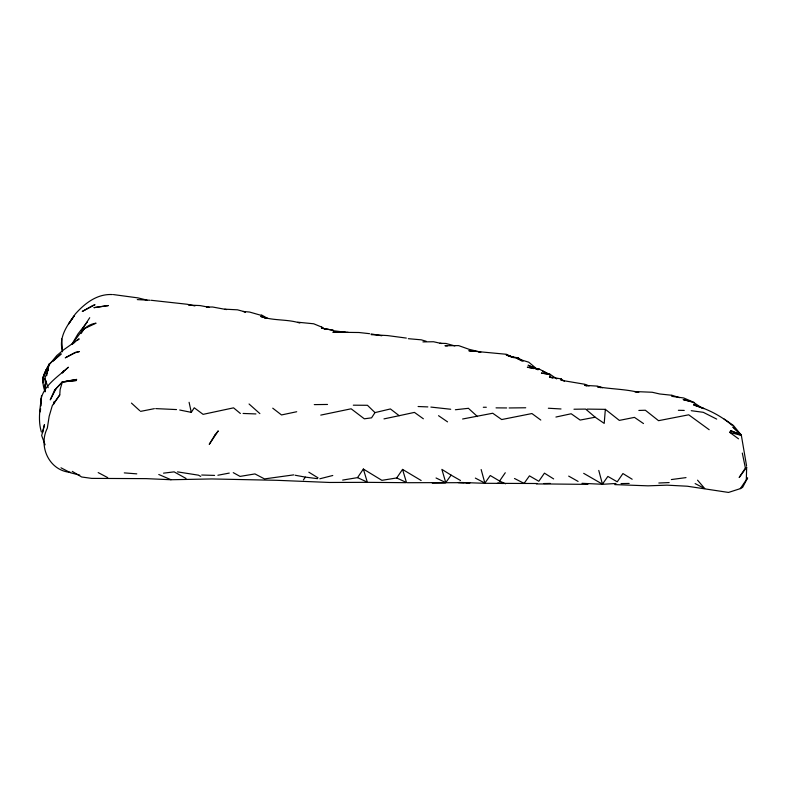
<?xml version="1.0" encoding="UTF-8"?>
<svg xmlns="http://www.w3.org/2000/svg" width="787" height="787" viewBox="0 0 787 787"><rect width="100%" height="100%" fill="white"/><g stroke="black" fill="none" stroke-linecap="round" stroke-linejoin="round"><path stroke-width="1.18" d="M614.755 484.605L648.035 485.835L666.943 485.156L687.248 486.218L728.516 492.436L740.321 488.629L746.312 479.824L746.666 467.281L745.407 468.029L739.18 477.493L746.666 467.281M40.776 405.807C39.104 388.198 57.018 377.652 68.4 367.214L62.163 372.684L63.629 370.834L62.586 372.979M53.496 404.577L54.451 401.37L53.693 403.692L59.763 394.936L60.127 389.535L62.36 381.961L76.506 380.455L62.262 381.97L76.703 379.432L65.095 381.557M40.55 408.414L40.304 411.857L40.501 409.437M40.717 406.122L41.465 395.802M44.839 390.962C42.104 383.958 42.095 376.009 46.403 369.605L43.177 377.967M587.191 409.102L605.351 409.338L604.209 423.396L595.188 417.218L585.646 409.083L573.969 409.23M42.823 382.826L43.482 376.068L47.407 367.45M43.482 376.068L43.019 380.141L43.344 376.993L46.403 369.605M41.347 398.547C39.743 409.574 38.071 421.065 41.367 431.965M45.813 381.498L44.574 389.614L45.075 391.739M46.699 375.694L49.001 364.184L61.199 353.845L53.044 361.213M46.049 381.134L44.574 389.614L45.154 391.641M47.948 370.234L49.001 364.184L45.469 371.808M46.069 381.242L44.574 389.614L45.449 383.053L44.81 378.419L48.214 369.29L48.115 366.408M321.529 328.1L333.196 330.284L321.529 328.1L321.726 327.087L313.688 323.782L297.761 322.208M521.997 361.076L517.866 358.852L518.092 357.81L512.465 356.964L506.356 354.996L512.563 357.485M561.249 378.98L560.895 380.229L584.938 384.282L589.04 385.994M62.439 351.081C58.572 337.859 66.62 326.034 74.067 315.99L68.646 323.939L75.316 314.003C84.829 303.3 97.214 293.659 112.384 294.564M81.317 330.727L89.728 317.702M552.838 378.222L549.503 376.924L550.034 375.399M54.559 390.185L62.36 381.961L54.559 390.185L50.26 399.885L56.162 388.424M72.542 343.142L77.972 333.954L87.455 321.824M81.13 333.491L84.219 328.71L96.063 323.191C84.042 324.765 78.759 335.724 72.089 344.165L73.614 342.345M738.511 438.821L729.716 432.358L730.739 430.705L740.911 434.532L741.364 435.408L746.568 465.904M179.731 410.017L191.29 412.358L194.251 407.774L203.085 414.356L233.552 407.843L240.369 413.48M423.357 418.792L414.434 412.398L399.176 415.693L390.421 408.945L374.996 412.604L371.562 417.838L364.322 418.812L351.14 408.797L320.762 415.113M342.66 480.08L357.524 477.63L363.358 469.042L381.882 480.336L396.717 477.955L406.476 482.5L402.541 469.396L396.717 477.955M475.338 478.083L484.881 483.1L490.262 475.515L499.578 481.034L505.274 472.741M746.312 479.824L747.65 477.886L742.623 487.34L740.321 488.629M59.763 394.936L52.306 405.59L49.168 416.284L47.328 428.148C38.012 446.406 49.325 470.921 70.623 472.377M583.688 473.341L602.429 484.143L607.879 476.42L617.244 481.811L622.93 473.558L632.177 479.244M460.484 480.483L451.099 475.132L445.757 482.618L407.263 482.706M485.422 483.307L524.044 483.454L529.454 475.85L538.81 481.28L544.437 473.154L553.645 478.919M303.398 479.903L305.405 477.119L317.505 478.663M48.637 365.453L56.792 355.557L63.629 349.822L79.153 338.863L77.382 340.25M55.975 358.223L59.114 355.281M82.753 329.979L85.094 327.982M72.07 344.401L74.726 342.325M536.183 369.083L538.406 369.556L539.233 369.044L548.431 374.091M319.817 478.791L332.783 475.486M462.599 419.009L492.731 413.244L501.693 419.55L531.933 413.549L540.797 420.061M555.927 417.041L571.175 413.755L580.137 420.061L595.188 417.218M296.709 411.739L281.5 414.946L272.745 408.178M383.977 418.891L399.176 415.693M140.598 411.375L154.36 408.66M217.881 475.25L229.273 473.085M550.231 374.396L541.456 373.117L550.231 374.396L556.734 378.901M293.777 474.866L264.501 478.909L254.949 473.922L240.055 476.41L233.257 472.643M671.37 479.558L686.018 477.611M163.529 473.154L174.134 471.866L186.027 478.457M455.358 409.752L468.58 408.296M72.266 471.374L81.632 476.981L91.676 478.388L146.225 478.634L170.976 479.736L211.703 478.949L276.503 480.296L329.625 482.461L367.106 482.342M602.793 484.28L615.995 483.484M658.817 483.011L669.166 482.569M638.847 410.45L645.36 410.243L658.542 420.681L688.723 414.808L709.185 429.722M543.738 483.552L550.339 483.425M463.877 482.667L432.033 482.765L445.235 482.667M621.051 483.582L629.157 483.444M422.904 341.902L433.519 341.745L441.576 343.545M549.474 483.985L587.879 484.379M509.12 407.961L525.726 407.774M314.279 404.616L327.52 404.459M483.307 407.272L486.317 407.253M176.514 409.574L155.737 408.61M348.149 332.291L332.862 332.222L358.961 332.507L369.565 333.678M524.28 483.454L537.147 483.503M406.299 482.677L368.09 482.352M484.723 483.297L459.037 482.401M536.36 483.936L548.687 484.005M496.046 407.863L506.671 407.951M353.314 405.187L367.44 405.285L374.996 412.604M678.374 410.293L684.257 410.421M497.335 483.346L503.424 483.493M458.388 482.657L469.918 483.011L466.298 482.805M201.698 475.014L214.576 475.407M497.896 483.238L503.7 483.444M243.104 413.46L255.932 413.932M439.992 343.24L445.993 343.466L454.856 345.916M582.006 483.307L602.33 484.271M418.113 406.525L427.833 406.909M188.477 305.051L199.967 305.563L209.303 307.333M137.302 299.611L150.002 300.25M224.826 309.173L237.487 309.822L245.328 311.957M548.352 408.237L561.013 408.965M447.37 345.896L444.95 345.729L458.634 345.611L469.259 349.379L480.857 352.133L478.447 351.858M371.13 334.662L387.479 335.567L406.328 338.076M124.287 472.889L136.781 473.853M430.882 407.076L450.715 409.26M671.842 395.271L659.683 393.972L652.226 392.26L634.558 391.533L637.814 392.329M474.846 351.435L468.826 350.736L506.356 354.278L513.596 357.682M151.134 300.28L187.217 304.264L194.94 305.936M333.383 330.737L345.503 332.252M691.242 410.696L703.283 412.319L716.691 419.097M671.714 396.333L683.736 397.986L694.252 402.501L683.155 399.58L692.894 402.049M208.604 307.353L206.588 307.068L212.608 307.009L226.548 309.596M113.426 294.584L137.971 297.889L146.972 300.132M539.233 369.044L527.329 367.204L533.97 368.611M549.503 376.924L560.954 378.872M371.139 333.924L381.744 335.754M295.135 475.24L305.405 477.119M177.528 471.875L198.442 475.171L200.715 476.401M729.716 432.358L741.364 435.408M79.723 475.112L70.555 472.79L60.992 467.803M245.485 312.026L243.35 311.465L249.607 312.055L260.625 315.203M638.798 392.438C625.212 389.024 611.145 389.181 597.392 386.732L600.943 387.735M426.239 341.283L421.202 339.817L408.325 338.695M587.023 386.073L584.692 385.364L597.372 386.102L602.409 387.775M517.866 358.852L528.756 362.197L537.787 369.762M671.931 395.29L679.535 397.661M512.465 356.964L514.413 357.583M506.356 354.996L517.325 358.508M266.154 318.273L260.851 316.472C273.443 321.007 287.353 318.942 299.857 323.044M266.891 318.322L261.176 316.118L266.606 318.42M170.976 479.736L158.777 474.482M538.406 369.556L528.087 365.207L535.632 368.749M730.739 430.705L740.626 434.955M693.701 404.164L703.844 408.61L693.662 404.941C707.661 409.063 720.912 415.693 731.999 425.255M357.524 477.63L367.303 482.136L363.358 469.042M499.578 481.034L505.5 483.808M436.047 477.975L445.757 482.618L441.881 469.386L451.099 475.132M549.67 374.504L542.755 371.159L549.424 374.622M514.501 478.486L524.093 483.385M695.128 483.592L704.709 488.52L697.548 480.168M98.188 472.584L107.721 477.63M421.143 480.503L402.541 469.396M261.333 314.879L267.737 318.46M568.676 476.105L578.081 481.418M308.829 472.2L318.076 477.866M518.092 357.81L523.129 361.174M693.809 402.55L701.247 407.577M643.481 423.554L634.46 417.376L619.33 420.396L605.351 409.338M321.726 327.087L324.726 329.143M561.367 379.147L564.318 381.174M438.526 415.674L447.537 421.862M724.178 419.058L733.395 425.442L740.803 434.552L732.845 426.987L740.911 434.532M259.877 413.608L249.056 403.997M469.101 408.945L477.463 416.559M131.449 403.092L139.811 410.725M45.095 444.822L41.672 435.565L44.466 424.636L42.626 432.555M44.81 378.419L48.194 387.686M481.152 469.534L484.881 483.1M598.769 470.429L602.429 484.143M189.096 402.305L191.29 412.358M742.308 453.086L745.407 468.029M61.671 338.971L62.498 351.809M214.949 434.995L209.244 444.36L218.255 430.873L214.949 434.995M92.699 305.582L82.261 311.455L95.011 304.697L92.699 305.582M75.454 352.409L65.252 357.829L74.647 352.881L79.339 351.563L75.454 352.409M107.78 305.602L93.919 307.658L108.399 305.553L107.78 305.602"/></g></svg>
